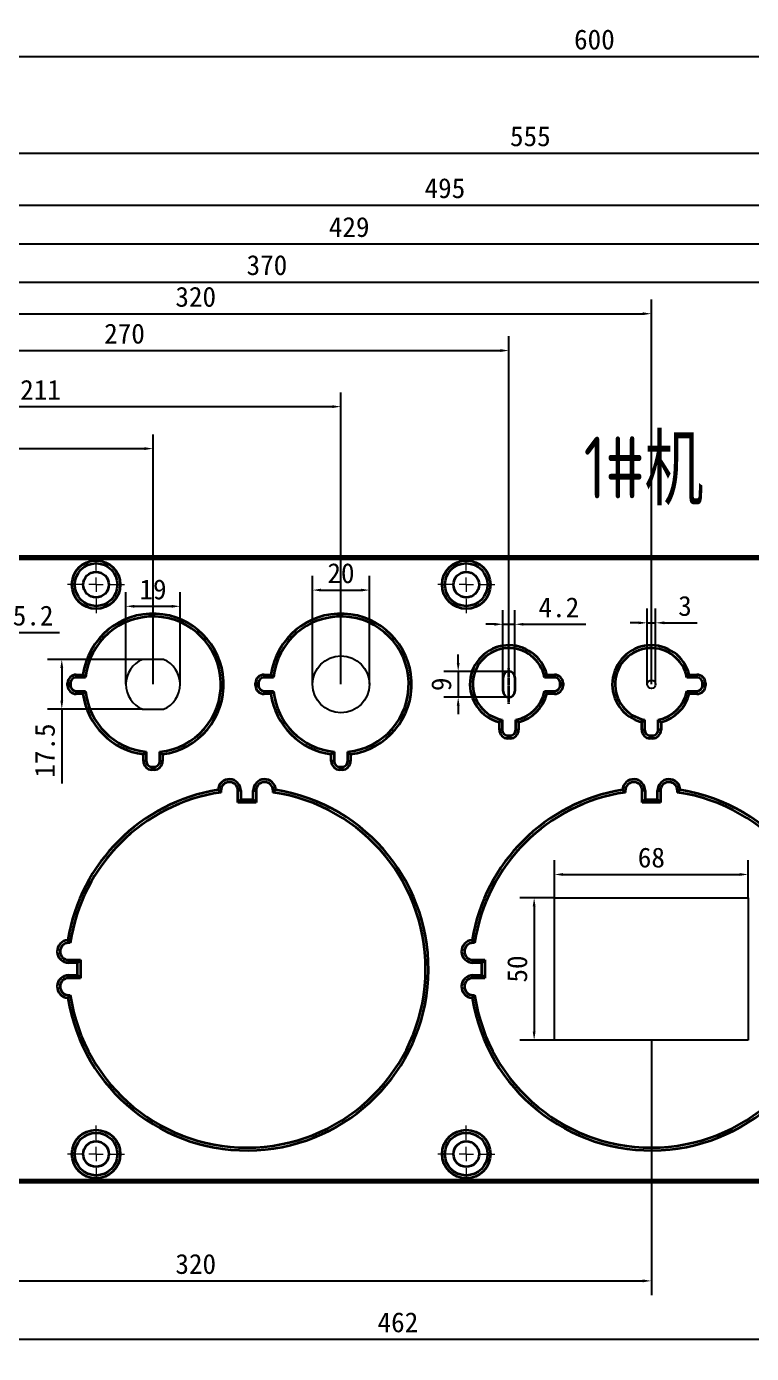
# Model space of a CAD drawing. Header units: inches. Extents: x 14216 to 120088, y -29410 to 23559.
# Drawn here: x 21401.8 to 21656.3, y -28912.8 to -28446.7 of the extents above; entities that cross this region are included whole.
import ezdxf

# ---------------------------------------------------------------- set-up
doc = ezdxf.new("R2010")
doc.units = ezdxf.units.IN
doc.header["$LTSCALE"] = 0.3
doc.header["$MEASUREMENT"] = 0
doc.linetypes.add('CENTER', pattern=[2, 1.25, -0.25, 0.25, -0.25])
for name, color, linetype, lineweight in [('2细线层', 4, 'Continuous', 35), ('3中心线层', 1, 'CENTER', 35), ('细实线、标注线', 7, 'Continuous', 9)]:
    doc.layers.add(name, color=color, linetype=linetype, lineweight=lineweight)
doc.layers.add('7', color=4, linetype='Continuous')
doc.styles.get("Standard").update_dxf_attribs({"font": 'SimSun.ttf'})
doc.styles.add('文字说明', font='', dxfattribs={"width": 0.7})
doc.styles.get('文字说明').set_extended_font_data('FangSong_GB2312')
doc.dimstyles.new('ISO-25$0', dxfattribs={"dimscale": 5, "dimtxt": 2.5, "dimasz": 1.5, "dimexe": 1.25, "dimexo": 0, "dimtad": 1, "dimdsep": 46, "dimtxsty": 'Standard', "dimcen": 2.5, "dimadec": 0, "dimazin": 0, "dimtfac": 1, "dimtmove": 0, "dimatfit": 3, "dimfxl": 1, "dimarcsym": 0})

# ---------------------------------------------------------------- blocks, each defined once
blk = doc.blocks.new('SW_CENTERMARKSYMBOL_54')
at = {"color": 0, "linetype": 'Continuous', "lineweight": 18}
for p, q in [((0, 5), (0, 10)), ((-5, 0), (-10, 0)), ((0, 0), (-2.5, 0)), ((0, 0), (0, 2.5)), ((0, 0), (0, -2.5)), ((0, 0), (2.5, 0)), ((5, 0), (10, 0)), ((0, -5), (0, -10))]:
    blk.add_line(p, q, dxfattribs=at)
blk = doc.blocks.new('SW_CENTERMARKSYMBOL_55')
at = {"color": 0, "linetype": 'Continuous', "lineweight": 18}
for p, q in [((0, 5), (0, 10)), ((-5, 0), (-10, 0)), ((0, 0), (-2.5, 0)), ((0, 0), (0, 2.5)), ((0, 0), (0, -2.5)), ((0, 0), (2.5, 0)), ((5, 0), (10, 0)), ((0, -5), (0, -10))]:
    blk.add_line(p, q, dxfattribs=at)
blk = doc.blocks.new('SW_CENTERMARKSYMBOL_56')
at = {"color": 0, "linetype": 'Continuous', "lineweight": 18}
for p, q in [((0, 5), (0, 10)), ((-5, 0), (-10, 0)), ((0, 0), (-2.5, 0)), ((0, 0), (0, 2.5)), ((0, 0), (0, -2.5)), ((0, 0), (2.5, 0)), ((5, 0), (10, 0)), ((0, -5), (0, -10))]:
    blk.add_line(p, q, dxfattribs=at)
blk = doc.blocks.new('SW_CENTERMARKSYMBOL_57')
at = {"color": 0, "linetype": 'Continuous', "lineweight": 18}
for p, q in [((0, 5), (0, 10)), ((-5, 0), (-10, 0)), ((0, 0), (-2.5, 0)), ((0, 0), (0, 2.5)), ((0, 0), (0, -2.5)), ((0, 0), (2.5, 0)), ((5, 0), (10, 0)), ((0, -5), (0, -10))]:
    blk.add_line(p, q, dxfattribs=at)
blk = doc.blocks.new('*D1546')
at = {"color": 6, "linetype": 'Continuous', "lineweight": -2, "transparency": 16777216}
for p, q in [((21436.68, -28677.77), (21436.68, -28645.37)), ((21455.68, -28677.77), (21455.68, -28645.37)), ((21439.68, -28650.37), (21452.68, -28650.37))]:
    blk.add_line(p, q, dxfattribs=at)
at = {"color": 6, "transparency": 16777216}
for points in [[(21439.68, -28649.87), (21439.68, -28650.87), (21436.68, -28650.37)], [(21452.68, -28649.87), (21452.68, -28650.87), (21455.68, -28650.37)]]:
    blk.add_solid(points, dxfattribs=at)
at = {"layer": 'DEFPOINTS', "color": 0, "transparency": 16777216}
for p in [(21455.68, -28650.37), (21436.68, -28677.77), (21455.68, -28677.77)]:
    blk.add_point(p, dxfattribs=at)
at = {"color": 6, "transparency": 16777216, "insert": (21446.18, -28644.47), "char_height": 7, "attachment_point": 5}
blk.add_mtext('19', dxfattribs=at)
blk = doc.blocks.new('*D1547')
at = {"color": 6, "linetype": 'Continuous', "lineweight": -2, "transparency": 16777216}
for p, q in [((21442.48, -28669.02), (21409.15, -28669.02)), ((21414.15, -28672.02), (21414.15, -28683.52)), ((21442.48, -28686.52), (21409.15, -28686.52)), ((21414.15, -28686.52), (21414.15, -28712.58))]:
    blk.add_line(p, q, dxfattribs=at)
at = {"color": 6, "transparency": 16777216}
for points in [[(21413.65, -28672.02), (21414.65, -28672.02), (21414.15, -28669.02)], [(21413.65, -28683.52), (21414.65, -28683.52), (21414.15, -28686.52)]]:
    blk.add_solid(points, dxfattribs=at)
at = {"layer": 'DEFPOINTS', "color": 0, "transparency": 16777216}
for p in [(21442.48, -28669.02), (21414.15, -28686.52), (21442.48, -28686.52)]:
    blk.add_point(p, dxfattribs=at)
at = {"color": 6, "transparency": 16777216, "insert": (21408.25, -28701.05), "char_height": 7, "attachment_point": 5, "rotation": 90}
blk.add_mtext('17.5', dxfattribs=at)
blk = doc.blocks.new('*D1548')
at = {"color": 6, "linetype": 'Continuous', "lineweight": -2, "transparency": 16777216}
for p, q in [((21383.58, -28677.77), (21383.58, -28654.58)), ((21388.78, -28677.77), (21388.78, -28654.58)), ((21380.58, -28659.58), (21377.58, -28659.58)), ((21383.58, -28659.58), (21388.78, -28659.58)), ((21391.78, -28659.58), (21413.39, -28659.58))]:
    blk.add_line(p, q, dxfattribs=at)
at = {"color": 6, "transparency": 16777216}
for points in [[(21380.58, -28659.08), (21380.58, -28660.08), (21383.58, -28659.58)], [(21391.78, -28659.08), (21391.78, -28660.08), (21388.78, -28659.58)]]:
    blk.add_solid(points, dxfattribs=at)
at = {"layer": 'DEFPOINTS', "color": 0, "transparency": 16777216}
for p in [(21388.78, -28659.58), (21383.58, -28677.77), (21388.78, -28677.77)]:
    blk.add_point(p, dxfattribs=at)
at = {"color": 6, "transparency": 16777216, "insert": (21404.08, -28653.68), "char_height": 7, "attachment_point": 5}
blk.add_mtext('5.2', dxfattribs=at)
blk = doc.blocks.new('*D1550')
at = {"color": 6, "linetype": 'Continuous', "lineweight": -2, "transparency": 16777216}
for p, q in [((21502.18, -28677.77), (21502.18, -28639.68)), ((21522.18, -28677.77), (21522.18, -28639.68)), ((21505.18, -28644.68), (21519.18, -28644.68))]:
    blk.add_line(p, q, dxfattribs=at)
at = {"color": 6, "transparency": 16777216}
for points in [[(21505.18, -28644.18), (21505.18, -28645.18), (21502.18, -28644.68)], [(21519.18, -28644.18), (21519.18, -28645.18), (21522.18, -28644.68)]]:
    blk.add_solid(points, dxfattribs=at)
at = {"layer": 'DEFPOINTS', "color": 0, "transparency": 16777216}
for p in [(21522.18, -28644.68), (21502.18, -28677.77), (21522.18, -28677.77)]:
    blk.add_point(p, dxfattribs=at)
at = {"color": 6, "transparency": 16777216, "insert": (21512.18, -28638.78), "char_height": 7, "attachment_point": 5}
blk.add_mtext('20', dxfattribs=at)
blk = doc.blocks.new('*D1551')
at = {"color": 6, "linetype": 'Continuous', "lineweight": -2, "transparency": 16777216}
for p, q in [((21569.08, -28675.38), (21569.08, -28651.68)), ((21573.28, -28675.38), (21573.28, -28651.68)), ((21566.08, -28656.68), (21563.08, -28656.68)), ((21569.08, -28656.68), (21573.28, -28656.68)), ((21576.28, -28656.68), (21598.12, -28656.68))]:
    blk.add_line(p, q, dxfattribs=at)
at = {"color": 6, "transparency": 16777216}
for points in [[(21566.08, -28656.18), (21566.08, -28657.18), (21569.08, -28656.68)], [(21576.28, -28656.18), (21576.28, -28657.18), (21573.28, -28656.68)]]:
    blk.add_solid(points, dxfattribs=at)
at = {"layer": 'DEFPOINTS', "color": 0, "transparency": 16777216}
for p in [(21573.28, -28656.68), (21569.08, -28675.38), (21573.28, -28675.38)]:
    blk.add_point(p, dxfattribs=at)
at = {"color": 6, "transparency": 16777216, "insert": (21588.7, -28650.78), "char_height": 7, "attachment_point": 5}
blk.add_mtext('4.2', dxfattribs=at)
blk = doc.blocks.new('*D1552')
at = {"color": 6, "linetype": 'Continuous', "lineweight": -2, "transparency": 16777216}
for p, q in [((21553.35, -28670.28), (21553.35, -28667.28)), ((21571.18, -28673.28), (21548.35, -28673.28)), ((21553.35, -28673.28), (21553.35, -28682.28)), ((21571.18, -28682.28), (21548.35, -28682.28)), ((21553.35, -28685.28), (21553.35, -28688.28))]:
    blk.add_line(p, q, dxfattribs=at)
at = {"color": 6, "transparency": 16777216}
for points in [[(21552.85, -28670.28), (21553.85, -28670.28), (21553.35, -28673.28)], [(21552.85, -28685.28), (21553.85, -28685.28), (21553.35, -28682.28)]]:
    blk.add_solid(points, dxfattribs=at)
at = {"layer": 'DEFPOINTS', "color": 0, "transparency": 16777216}
for p in [(21571.18, -28673.28), (21553.35, -28682.28), (21571.18, -28682.28)]:
    blk.add_point(p, dxfattribs=at)
at = {"color": 6, "transparency": 16777216, "insert": (21547.45, -28677.78), "char_height": 7, "attachment_point": 5, "rotation": 90}
blk.add_mtext('9', dxfattribs=at)
blk = doc.blocks.new('*D1553')
at = {"color": 6, "linetype": 'Continuous', "lineweight": -2, "transparency": 16777216}
for p, q in [((21619.68, -28677.77), (21619.68, -28651.18)), ((21622.68, -28677.77), (21622.68, -28651.18)), ((21616.68, -28656.18), (21613.68, -28656.18)), ((21619.68, -28656.18), (21622.68, -28656.18)), ((21625.68, -28656.18), (21637.28, -28656.18))]:
    blk.add_line(p, q, dxfattribs=at)
at = {"color": 6, "transparency": 16777216}
for points in [[(21616.68, -28655.68), (21616.68, -28656.68), (21619.68, -28656.18)], [(21625.68, -28655.68), (21625.68, -28656.68), (21622.68, -28656.18)]]:
    blk.add_solid(points, dxfattribs=at)
at = {"layer": 'DEFPOINTS', "color": 0, "transparency": 16777216}
for p in [(21622.68, -28656.18), (21619.68, -28677.77), (21622.68, -28677.77)]:
    blk.add_point(p, dxfattribs=at)
at = {"color": 6, "transparency": 16777216, "insert": (21632.98, -28650.28), "char_height": 7, "attachment_point": 5}
blk.add_mtext('3', dxfattribs=at)
blk = doc.blocks.new('*D1561')
at = {"color": 6, "linetype": 'Continuous', "lineweight": -2, "transparency": 16777216}
for p, q in [((21587.18, -28752.77), (21587.18, -28739.56)), ((21655.18, -28752.77), (21655.18, -28739.56)), ((21590.18, -28744.56), (21652.18, -28744.56))]:
    blk.add_line(p, q, dxfattribs=at)
at = {"color": 6, "transparency": 16777216}
for points in [[(21590.18, -28744.06), (21590.18, -28745.06), (21587.18, -28744.56)], [(21652.18, -28744.06), (21652.18, -28745.06), (21655.18, -28744.56)]]:
    blk.add_solid(points, dxfattribs=at)
at = {"layer": 'DEFPOINTS', "color": 0, "transparency": 16777216}
for p in [(21655.18, -28744.56), (21587.18, -28752.77), (21655.18, -28752.77)]:
    blk.add_point(p, dxfattribs=at)
at = {"color": 6, "transparency": 16777216, "insert": (21621.18, -28738.66), "char_height": 7, "attachment_point": 5}
blk.add_mtext('68', dxfattribs=at)
blk = doc.blocks.new('*D1562')
at = {"color": 6, "linetype": 'Continuous', "lineweight": -2, "transparency": 16777216}
for p, q in [((21587.18, -28752.77), (21575.02, -28752.77)), ((21580.02, -28755.77), (21580.02, -28799.77)), ((21587.18, -28802.77), (21575.02, -28802.77))]:
    blk.add_line(p, q, dxfattribs=at)
at = {"color": 6, "transparency": 16777216}
for points in [[(21579.52, -28755.77), (21580.52, -28755.77), (21580.02, -28752.77)], [(21579.52, -28799.77), (21580.52, -28799.77), (21580.02, -28802.77)]]:
    blk.add_solid(points, dxfattribs=at)
at = {"layer": 'DEFPOINTS', "color": 0, "transparency": 16777216}
for p in [(21587.18, -28752.77), (21580.02, -28802.77), (21587.18, -28802.77)]:
    blk.add_point(p, dxfattribs=at)
at = {"color": 6, "transparency": 16777216, "insert": (21574.12, -28777.77), "char_height": 7, "attachment_point": 5, "rotation": 90}
blk.add_mtext('50', dxfattribs=at)
blk = doc.blocks.new('*D1586')
at = {"color": 6, "linetype": 'Continuous', "lineweight": -2, "transparency": 16777216}
for p, q in [((21621.18, -28802.77), (21621.18, -28892.32)), ((21301.18, -28865.83), (21301.18, -28892.32)), ((21304.18, -28887.32), (21618.18, -28887.32))]:
    blk.add_line(p, q, dxfattribs=at)
at = {"color": 6, "transparency": 16777216}
for points in [[(21304.18, -28886.82), (21304.18, -28887.82), (21301.18, -28887.32)], [(21618.18, -28886.82), (21618.18, -28887.82), (21621.18, -28887.32)]]:
    blk.add_solid(points, dxfattribs=at)
at = {"layer": 'DEFPOINTS', "color": 0, "transparency": 16777216}
for p in [(21621.18, -28802.77), (21301.18, -28865.83), (21621.18, -28887.32)]:
    blk.add_point(p, dxfattribs=at)
at = {"color": 6, "transparency": 16777216, "insert": (21461.18, -28881.42), "char_height": 7, "attachment_point": 5}
blk.add_mtext('320', dxfattribs=at)
blk = doc.blocks.new('*D1587')
at = {"color": 6, "linetype": 'Continuous', "lineweight": -2, "transparency": 16777216}
for p, q in [((21763.18, -28810.27), (21763.18, -28912.81)), ((21301.18, -28879.08), (21301.18, -28912.81)), ((21304.18, -28907.81), (21760.18, -28907.81))]:
    blk.add_line(p, q, dxfattribs=at)
at = {"color": 6, "transparency": 16777216}
for points in [[(21304.18, -28907.31), (21304.18, -28908.31), (21301.18, -28907.81)], [(21760.18, -28907.31), (21760.18, -28908.31), (21763.18, -28907.81)]]:
    blk.add_solid(points, dxfattribs=at)
at = {"layer": 'DEFPOINTS', "color": 0, "transparency": 16777216}
for p in [(21763.18, -28810.27), (21301.18, -28879.08), (21763.18, -28907.81)]:
    blk.add_point(p, dxfattribs=at)
at = {"color": 6, "transparency": 16777216, "insert": (21532.18, -28901.91), "char_height": 7, "attachment_point": 5}
blk.add_mtext('462', dxfattribs=at)
blk = doc.blocks.new('*D1590')
at = {"color": 6, "linetype": 'Continuous', "lineweight": -2, "transparency": 16777216}
for p, q in [((21301.18, -28621.27), (21301.18, -28589.99)), ((21446.18, -28677.77), (21446.18, -28589.99)), ((21304.18, -28594.99), (21443.18, -28594.99))]:
    blk.add_line(p, q, dxfattribs=at)
at = {"color": 6, "transparency": 16777216}
for points in [[(21304.18, -28594.49), (21304.18, -28595.49), (21301.18, -28594.99)], [(21443.18, -28594.49), (21443.18, -28595.49), (21446.18, -28594.99)]]:
    blk.add_solid(points, dxfattribs=at)
at = {"layer": 'DEFPOINTS', "color": 0, "transparency": 16777216}
for p in [(21446.18, -28594.99), (21301.18, -28621.27), (21446.18, -28677.77)]:
    blk.add_point(p, dxfattribs=at)
at = {"color": 6, "transparency": 16777216, "insert": (21373.68, -28589.09), "char_height": 7, "attachment_point": 5}
blk.add_mtext('145', dxfattribs=at)
blk = doc.blocks.new('*D1591')
at = {"color": 6, "linetype": 'Continuous', "lineweight": -2, "transparency": 16777216}
for p, q in [((21301.18, -28589.99), (21301.18, -28575.24)), ((21512.18, -28677.77), (21512.18, -28575.24)), ((21304.18, -28580.24), (21509.18, -28580.24))]:
    blk.add_line(p, q, dxfattribs=at)
at = {"color": 6, "transparency": 16777216}
for points in [[(21304.18, -28579.74), (21304.18, -28580.74), (21301.18, -28580.24)], [(21509.18, -28579.74), (21509.18, -28580.74), (21512.18, -28580.24)]]:
    blk.add_solid(points, dxfattribs=at)
at = {"layer": 'DEFPOINTS', "color": 0, "transparency": 16777216}
for p in [(21512.18, -28580.24), (21301.18, -28589.99), (21512.18, -28677.77)]:
    blk.add_point(p, dxfattribs=at)
at = {"color": 6, "transparency": 16777216, "insert": (21406.68, -28574.34), "char_height": 7, "attachment_point": 5}
blk.add_mtext('211', dxfattribs=at)
blk = doc.blocks.new('*D1592')
at = {"color": 6, "linetype": 'Continuous', "lineweight": -2, "transparency": 16777216}
for p, q in [((21301.18, -28577.56), (21301.18, -28555.54)), ((21571.18, -28673.28), (21571.18, -28555.54)), ((21304.18, -28560.54), (21568.18, -28560.54))]:
    blk.add_line(p, q, dxfattribs=at)
at = {"color": 6, "transparency": 16777216}
for points in [[(21304.18, -28560.04), (21304.18, -28561.04), (21301.18, -28560.54)], [(21568.18, -28560.04), (21568.18, -28561.04), (21571.18, -28560.54)]]:
    blk.add_solid(points, dxfattribs=at)
at = {"layer": 'DEFPOINTS', "color": 0, "transparency": 16777216}
for p in [(21571.18, -28560.54), (21301.18, -28577.56), (21571.18, -28673.28)]:
    blk.add_point(p, dxfattribs=at)
at = {"color": 6, "transparency": 16777216, "insert": (21436.18, -28554.64), "char_height": 7, "attachment_point": 5}
blk.add_mtext('270', dxfattribs=at)
blk = doc.blocks.new('*D1593')
at = {"color": 6, "linetype": 'Continuous', "lineweight": -2, "transparency": 16777216}
for p, q in [((21301.18, -28566.55), (21301.18, -28542.6)), ((21621.18, -28677.77), (21621.18, -28542.6)), ((21304.18, -28547.6), (21618.18, -28547.6))]:
    blk.add_line(p, q, dxfattribs=at)
at = {"color": 6, "transparency": 16777216}
for points in [[(21304.18, -28547.1), (21304.18, -28548.1), (21301.18, -28547.6)], [(21618.18, -28547.1), (21618.18, -28548.1), (21621.18, -28547.6)]]:
    blk.add_solid(points, dxfattribs=at)
at = {"layer": 'DEFPOINTS', "color": 0, "transparency": 16777216}
for p in [(21621.18, -28547.6), (21301.18, -28566.55), (21621.18, -28677.77)]:
    blk.add_point(p, dxfattribs=at)
at = {"color": 6, "transparency": 16777216, "insert": (21461.18, -28541.7), "char_height": 7, "attachment_point": 5}
blk.add_mtext('320', dxfattribs=at)
blk = doc.blocks.new('*D1594')
at = {"color": 6, "linetype": 'Continuous', "lineweight": -2, "transparency": 16777216}
for p, q in [((21301.18, -28554.58), (21301.18, -28518.09)), ((21730.18, -28674.27), (21730.18, -28518.09)), ((21304.18, -28523.09), (21727.18, -28523.09))]:
    blk.add_line(p, q, dxfattribs=at)
at = {"color": 6, "transparency": 16777216}
for points in [[(21304.18, -28522.59), (21304.18, -28523.59), (21301.18, -28523.09)], [(21727.18, -28522.59), (21727.18, -28523.59), (21730.18, -28523.09)]]:
    blk.add_solid(points, dxfattribs=at)
at = {"layer": 'DEFPOINTS', "color": 0, "transparency": 16777216}
for p in [(21730.18, -28523.09), (21301.18, -28554.58), (21730.18, -28674.27)]:
    blk.add_point(p, dxfattribs=at)
at = {"color": 6, "transparency": 16777216, "insert": (21515.06, -28517.19), "char_height": 7, "attachment_point": 5}
blk.add_mtext('429', dxfattribs=at)
blk = doc.blocks.new('*D1595')
at = {"color": 6, "linetype": 'Continuous', "lineweight": -2, "transparency": 16777216}
for p, q in [((21301.18, -28542.6), (21301.18, -28504.45)), ((21796.18, -28677.77), (21796.18, -28504.45)), ((21304.18, -28509.45), (21793.18, -28509.45))]:
    blk.add_line(p, q, dxfattribs=at)
at = {"color": 6, "transparency": 16777216}
for points in [[(21304.18, -28508.95), (21304.18, -28509.95), (21301.18, -28509.45)], [(21793.18, -28508.95), (21793.18, -28509.95), (21796.18, -28509.45)]]:
    blk.add_solid(points, dxfattribs=at)
at = {"layer": 'DEFPOINTS', "color": 0, "transparency": 16777216}
for p in [(21796.18, -28509.45), (21301.18, -28542.6), (21796.18, -28677.77)]:
    blk.add_point(p, dxfattribs=at)
at = {"color": 6, "transparency": 16777216, "insert": (21548.68, -28503.55), "char_height": 7, "attachment_point": 5}
blk.add_mtext('495', dxfattribs=at)
blk = doc.blocks.new('*D1596')
at = {"color": 6, "linetype": 'Continuous', "lineweight": -2, "transparency": 16777216}
for p, q in [((21301.18, -28526.47), (21301.18, -28486.21)), ((21856.18, -28677.77), (21856.18, -28486.21)), ((21304.18, -28491.21), (21853.18, -28491.21))]:
    blk.add_line(p, q, dxfattribs=at)
at = {"color": 6, "transparency": 16777216}
for points in [[(21304.18, -28490.71), (21304.18, -28491.71), (21301.18, -28491.21)], [(21853.18, -28490.71), (21853.18, -28491.71), (21856.18, -28491.21)]]:
    blk.add_solid(points, dxfattribs=at)
at = {"layer": 'DEFPOINTS', "color": 0, "transparency": 16777216}
for p in [(21856.18, -28491.21), (21301.18, -28526.47), (21856.18, -28677.77)]:
    blk.add_point(p, dxfattribs=at)
at = {"color": 6, "transparency": 16777216, "insert": (21578.68, -28485.31), "char_height": 7, "attachment_point": 5}
blk.add_mtext('555', dxfattribs=at)
blk = doc.blocks.new('*D1597')
at = {"color": 6, "linetype": 'Continuous', "lineweight": -2, "transparency": 16777216}
for p, q in [((21301.18, -28506.34), (21301.18, -28452.22)), ((21901.18, -28677.77), (21901.18, -28452.22)), ((21304.18, -28457.22), (21898.18, -28457.22))]:
    blk.add_line(p, q, dxfattribs=at)
at = {"color": 6, "transparency": 16777216}
for points in [[(21304.18, -28456.72), (21304.18, -28457.72), (21301.18, -28457.22)], [(21898.18, -28456.72), (21898.18, -28457.72), (21901.18, -28457.22)]]:
    blk.add_solid(points, dxfattribs=at)
at = {"layer": 'DEFPOINTS', "color": 0, "transparency": 16777216}
for p in [(21901.18, -28457.22), (21301.18, -28506.34), (21901.18, -28677.77)]:
    blk.add_point(p, dxfattribs=at)
at = {"color": 6, "transparency": 16777216, "insert": (21601.18, -28451.32), "char_height": 7, "attachment_point": 5}
blk.add_mtext('600', dxfattribs=at)
blk = doc.blocks.new('*D1600')
at = {"color": 6, "linetype": 'Continuous', "lineweight": -2, "transparency": 16777216}
for p, q in [((21301.18, -28603.62), (21301.18, -28531.47)), ((21671.18, -28677.77), (21671.18, -28531.47)), ((21304.18, -28536.47), (21668.18, -28536.47))]:
    blk.add_line(p, q, dxfattribs=at)
at = {"color": 6, "transparency": 16777216}
for points in [[(21304.18, -28535.97), (21304.18, -28536.97), (21301.18, -28536.47)], [(21668.18, -28535.97), (21668.18, -28536.97), (21671.18, -28536.47)]]:
    blk.add_solid(points, dxfattribs=at)
at = {"layer": 'DEFPOINTS', "color": 0, "transparency": 16777216}
for p in [(21671.18, -28536.47), (21301.18, -28603.62), (21671.18, -28677.77)]:
    blk.add_point(p, dxfattribs=at)
at = {"color": 6, "transparency": 16777216, "insert": (21486.18, -28530.57), "char_height": 7, "attachment_point": 5}
blk.add_mtext('370', dxfattribs=at)

msp = doc.modelspace()

# ---------------------------------------------------------------- linework, layer by layer
at = {"color": 7, "linetype": 'Continuous', "lineweight": 35}
for p, q in [((21301.183, -28632.769), (21941.183, -28632.769)), ((21940.183, -28633.769), (21302.183, -28633.769)), ((21416.183, -28678.154), (21416.183, -28677.384)), ((21416.183, -28677.384), (21417.183, -28677.384)), ((21417.183, -28677.384), (21417.183, -28678.154)), ((21419.183, -28674.384), (21421.595, -28674.384)), ((21419.183, -28674.384), (21419.183, -28675.384)), ((21422.482, -28675.384), (21419.183, -28675.384)), ((21482.183, -28678.154), (21482.183, -28677.384)), ((21482.183, -28677.384), (21483.183, -28677.384)), ((21483.183, -28677.384), (21483.183, -28678.154)), ((21485.183, -28674.384), (21487.595, -28674.384)), ((21485.183, -28674.384), (21485.183, -28675.384)), ((21488.482, -28675.384), (21485.183, -28675.384)), ((21587.183, -28675.384), (21583.667, -28675.384)), ((21584.468, -28674.384), (21587.183, -28674.384)), ((21587.183, -28674.384), (21587.183, -28675.384)), ((21590.183, -28677.384), (21589.183, -28677.384)), ((21589.183, -28678.154), (21589.183, -28677.384)), ((21590.183, -28677.384), (21590.183, -28678.154)), ((21637.183, -28675.384), (21633.667, -28675.384)), ((21634.468, -28674.384), (21637.183, -28674.384)), ((21637.183, -28675.384), (21637.183, -28674.384)), ((21639.183, -28677.384), (21640.183, -28677.384)), ((21639.183, -28678.154), (21639.183, -28677.384)), ((21640.183, -28677.384), (21640.183, -28678.154)), ((21416.183, -28678.154), (21417.183, -28678.154)), ((21419.183, -28681.154), (21419.183, -28680.154)), ((21419.183, -28680.154), (21422.482, -28680.154)), ((21421.595, -28681.154), (21419.183, -28681.154)), ((21482.183, -28678.154), (21483.183, -28678.154)), ((21485.183, -28681.154), (21485.183, -28680.154)), ((21485.183, -28680.154), (21488.482, -28680.154)), ((21487.595, -28681.154), (21485.183, -28681.154)), ((21583.667, -28680.154), (21587.183, -28680.154)), ((21587.183, -28681.154), (21584.468, -28681.154)), ((21587.183, -28681.154), (21587.183, -28680.154)), ((21590.183, -28678.154), (21589.183, -28678.154)), ((21633.667, -28680.154), (21637.183, -28680.154)), ((21637.183, -28681.154), (21634.468, -28681.154)), ((21637.183, -28680.154), (21637.183, -28681.154)), ((21639.183, -28678.154), (21640.183, -28678.154)), ((21567.798, -28693.769), (21567.798, -28691.055)), ((21568.798, -28690.254), (21568.798, -28693.769)), ((21573.568, -28693.769), (21573.568, -28690.254)), ((21574.568, -28691.055), (21574.568, -28693.769)), ((21617.798, -28693.769), (21617.798, -28691.055)), ((21618.798, -28690.254), (21618.798, -28693.769)), ((21623.568, -28693.769), (21623.568, -28690.254)), ((21624.568, -28691.055), (21624.568, -28693.769)), ((21568.798, -28693.769), (21567.798, -28693.769)), ((21570.798, -28695.769), (21570.798, -28696.769)), ((21570.798, -28695.769), (21571.568, -28695.769)), ((21571.568, -28695.769), (21571.568, -28696.769)), ((21573.568, -28693.769), (21574.568, -28693.769)), ((21617.798, -28693.769), (21618.798, -28693.769)), ((21620.798, -28696.769), (21620.798, -28695.769)), ((21620.798, -28695.769), (21621.568, -28695.769)), ((21621.568, -28696.769), (21621.568, -28695.769)), ((21624.568, -28693.769), (21623.568, -28693.769)), ((21571.568, -28696.769), (21570.798, -28696.769)), ((21621.568, -28696.769), (21620.798, -28696.769)), ((21442.798, -28704.769), (21442.798, -28702.358)), ((21443.798, -28704.769), (21442.798, -28704.769)), ((21443.798, -28701.47), (21443.798, -28704.769)), ((21448.568, -28704.769), (21448.568, -28701.47)), ((21448.568, -28704.769), (21449.568, -28704.769)), ((21449.568, -28702.358), (21449.568, -28704.769)), ((21508.798, -28704.769), (21508.798, -28702.358)), ((21509.798, -28704.769), (21508.798, -28704.769)), ((21509.798, -28701.47), (21509.798, -28704.769)), ((21514.568, -28704.769), (21514.568, -28701.47)), ((21514.568, -28704.769), (21515.568, -28704.769)), ((21515.568, -28702.358), (21515.568, -28704.769)), ((21445.798, -28706.769), (21445.798, -28707.769)), ((21445.798, -28706.769), (21446.568, -28706.769)), ((21446.568, -28707.769), (21445.798, -28707.769)), ((21446.568, -28706.769), (21446.568, -28707.769)), ((21511.798, -28706.769), (21511.798, -28707.769)), ((21511.798, -28706.769), (21512.568, -28706.769)), ((21512.568, -28707.769), (21511.798, -28707.769)), ((21512.568, -28706.769), (21512.568, -28707.769)), ((21469.316, -28715.125), (21470.008, -28715.125)), ((21470.008, -28715.125), (21470.008, -28715.719)), ((21477.008, -28715.125), (21476.008, -28715.125)), ((21476.008, -28719.269), (21476.008, -28715.125)), ((21477.008, -28718.269), (21476.008, -28719.269)), ((21482.358, -28719.269), (21476.008, -28719.269)), ((21477.008, -28715.125), (21477.008, -28718.269)), ((21477.008, -28718.269), (21481.358, -28718.269)), ((21481.358, -28718.269), (21481.358, -28715.125)), ((21481.358, -28715.125), (21482.358, -28715.125)), ((21481.358, -28718.269), (21482.358, -28719.269)), ((21482.358, -28715.125), (21482.358, -28719.269)), ((21489.05, -28715.125), (21488.358, -28715.125)), ((21488.358, -28715.719), (21488.358, -28715.125)), ((21611.316, -28715.125), (21612.008, -28715.125)), ((21612.008, -28715.125), (21612.008, -28715.719)), ((21619.008, -28715.125), (21618.008, -28715.125)), ((21618.008, -28719.269), (21618.008, -28715.125)), ((21619.008, -28718.269), (21618.008, -28719.269)), ((21624.358, -28719.269), (21618.008, -28719.269)), ((21619.008, -28715.125), (21619.008, -28718.269)), ((21619.008, -28718.269), (21623.358, -28718.269)), ((21623.358, -28718.269), (21623.358, -28715.125)), ((21623.358, -28715.125), (21624.358, -28715.125)), ((21623.358, -28718.269), (21624.358, -28719.269)), ((21624.358, -28715.125), (21624.358, -28719.269)), ((21631.05, -28715.125), (21630.358, -28715.125)), ((21630.358, -28715.719), (21630.358, -28715.125)), ((21416.538, -28768.594), (21416.538, -28767.903)), ((21417.132, -28768.594), (21416.538, -28768.594)), ((21558.538, -28768.594), (21558.538, -28767.903)), ((21559.132, -28768.594), (21558.538, -28768.594)), ((21416.538, -28774.594), (21416.538, -28775.594)), ((21416.538, -28774.594), (21420.683, -28774.594)), ((21420.683, -28774.594), (21419.683, -28775.594)), ((21420.683, -28774.594), (21420.683, -28780.944)), ((21558.538, -28774.594), (21558.538, -28775.594)), ((21558.538, -28774.594), (21562.683, -28774.594)), ((21562.683, -28774.594), (21561.683, -28775.594)), ((21562.683, -28774.594), (21562.683, -28780.944)), ((21419.683, -28775.594), (21416.538, -28775.594)), ((21416.538, -28779.944), (21419.683, -28779.944)), ((21416.538, -28780.944), (21416.538, -28779.944)), ((21419.683, -28779.944), (21419.683, -28775.594)), ((21420.683, -28780.944), (21419.683, -28779.944)), ((21561.683, -28775.594), (21558.538, -28775.594)), ((21558.538, -28779.944), (21561.683, -28779.944)), ((21558.538, -28780.944), (21558.538, -28779.944)), ((21561.683, -28779.944), (21561.683, -28775.594)), ((21562.683, -28780.944), (21561.683, -28779.944)), ((21420.683, -28780.944), (21416.538, -28780.944)), ((21562.683, -28780.944), (21558.538, -28780.944)), ((21416.538, -28786.944), (21416.538, -28787.636)), ((21416.538, -28786.944), (21417.132, -28786.944)), ((21558.538, -28786.944), (21558.538, -28787.636)), ((21558.538, -28786.944), (21559.132, -28786.944)), ((21941.183, -28852.769), (21301.183, -28852.769)), ((21302.183, -28851.769), (21940.183, -28851.769))]:
    msp.add_line(p, q, dxfattribs=at)
for p, q in [((21587.183, -28752.769), (21655.183, -28752.769)), ((21587.183, -28802.769), (21587.183, -28752.769)), ((21655.183, -28752.769), (21655.183, -28802.769)), ((21655.183, -28802.769), (21587.183, -28802.769))]:
    msp.add_line(p, q)
for centre, radius in [((21426.183, -28642.769), 8.5), ((21426.183, -28642.769), 7.5), ((21556.183, -28642.769), 8.5), ((21556.183, -28642.769), 7.5), ((21426.183, -28642.769), 4.5), ((21556.183, -28642.769), 4.5), ((21426.183, -28842.769), 8.5), ((21426.183, -28842.769), 7.5), ((21556.183, -28842.769), 8.5), ((21556.183, -28842.769), 7.5), ((21426.183, -28842.769), 4.5), ((21556.183, -28842.769), 4.5)]:
    msp.add_circle(centre, radius, dxfattribs=at)
for centre, radius in [((21512.183, -28677.769), 10), ((21621.183, -28677.769), 1.5)]:
    msp.add_circle(centre, radius)
for centre, radius, start, end in [((21446.183, -28677.769), 24.82, 277.83854, 172.16146), ((21446.183, -28677.769), 23.82, 275.74642, 174.25358), ((21512.183, -28677.769), 24.82, 277.83854, 172.16146), ((21512.183, -28677.769), 23.82, 275.74642, 174.25358), ((21571.183, -28677.769), 13.71, 14.29415, 255.70585), ((21571.183, -28677.769), 12.71, 10.81553, 259.18447), ((21621.183, -28677.769), 13.71, 14.29415, 255.70585), ((21621.183, -28677.769), 12.71, 10.81553, 259.18447), ((21419.183, -28677.384), 3, 90, 180), ((21419.183, -28677.384), 2, 90, 180), ((21485.183, -28677.384), 3, 90, 180), ((21485.183, -28677.384), 2, 90, 180), ((21587.183, -28677.384), 3, 0, 90), ((21587.183, -28677.384), 2, 0, 90), ((21637.183, -28677.384), 3, 0, 90), ((21637.183, -28677.384), 2, 0, 90), ((21419.183, -28678.154), 3, 180, 270), ((21419.183, -28678.154), 2, 180, 270), ((21446.183, -28677.769), 24.82, 187.83854, 262.16146), ((21446.183, -28677.769), 23.82, 185.74642, 264.25358), ((21485.183, -28678.154), 3, 180, 270), ((21485.183, -28678.154), 2, 180, 270), ((21512.183, -28677.769), 24.82, 187.83854, 262.16146), ((21512.183, -28677.769), 23.82, 185.74642, 264.25358), ((21571.183, -28677.769), 12.71, 280.81553, 349.18447), ((21571.183, -28677.769), 13.71, 284.29415, 345.70585), ((21587.183, -28678.154), 3, 270, 0), ((21587.183, -28678.154), 2, 270, 0), ((21621.183, -28677.769), 12.71, 280.81553, 349.18447), ((21621.183, -28677.769), 13.71, 284.29415, 345.70585), ((21637.183, -28678.154), 3, 270, 0), ((21637.183, -28678.154), 2, 270, 0), ((21570.798, -28693.769), 3, 180, 270), ((21570.798, -28693.769), 2, 180, 270), ((21571.568, -28693.769), 3, 270, 0), ((21571.568, -28693.769), 2, 270, 0), ((21620.798, -28693.769), 3, 180, 270), ((21620.798, -28693.769), 2, 180, 270), ((21621.568, -28693.769), 3, 270, 0), ((21621.568, -28693.769), 2, 270, 0), ((21445.798, -28704.769), 3, 180, 270), ((21445.798, -28704.769), 2, 180, 270), ((21446.568, -28704.769), 3, 270, 0), ((21446.568, -28704.769), 2, 270, 0), ((21511.798, -28704.769), 3, 180, 270), ((21511.798, -28704.769), 2, 180, 270), ((21512.568, -28704.769), 3, 270, 0), ((21512.568, -28704.769), 2, 270, 0), ((21479.183, -28777.769), 63.725, 99.17981, 170.82019), ((21479.183, -28777.769), 63.725, 189.17981, 80.82019), ((21473.008, -28715.125), 4, 0, 176.21211), ((21473.008, -28715.125), 3, 0, 180), ((21485.358, -28715.125), 4, 3.78789, 180), ((21485.358, -28715.125), 3, 0, 180), ((21621.183, -28777.769), 63.725, 99.17981, 170.82019), ((21621.183, -28777.769), 63.725, 189.17981, 80.82019), ((21615.008, -28715.125), 4, 0, 176.21211), ((21615.008, -28715.125), 3, 0, 180), ((21627.358, -28715.125), 4, 3.78789, 180), ((21627.358, -28715.125), 3, 0, 180), ((21479.183, -28777.769), 62.725, 188.41103, 81.58897), ((21479.183, -28777.769), 62.725, 98.41103, 171.58897), ((21621.183, -28777.769), 62.725, 98.41103, 171.58897), ((21621.183, -28777.769), 62.725, 188.41103, 81.58897), ((21416.538, -28771.594), 4, 93.78789, 270), ((21416.538, -28771.594), 3, 90, 270), ((21558.538, -28771.594), 4, 93.78789, 270), ((21558.538, -28771.594), 3, 90, 270), ((21416.538, -28783.944), 4, 90, 266.21211), ((21558.538, -28783.944), 4, 90, 266.21211), ((21416.538, -28783.944), 3, 90, 270), ((21558.538, -28783.944), 3, 90, 270)]:
    msp.add_arc(centre, radius, start, end, dxfattribs=at)
for points in [[(21421.595, -28674.384), (21421.887, -28674.72), (21422.183, -28675.053), (21422.482, -28675.384)], [(21487.595, -28674.384), (21487.887, -28674.72), (21488.183, -28675.053), (21488.482, -28675.384)], [(21583.667, -28675.384), (21583.941, -28675.054), (21584.207, -28674.72), (21584.468, -28674.384)], [(21633.667, -28675.384), (21633.941, -28675.054), (21634.207, -28674.72), (21634.468, -28674.384)], [(21422.482, -28680.154), (21422.183, -28680.486), (21421.887, -28680.819), (21421.595, -28681.154)], [(21488.482, -28680.154), (21488.183, -28680.486), (21487.887, -28680.819), (21487.595, -28681.154)], [(21584.468, -28681.154), (21584.207, -28680.819), (21583.941, -28680.485), (21583.667, -28680.154)], [(21633.667, -28680.154), (21633.941, -28680.485), (21634.207, -28680.819), (21634.468, -28681.154)], [(21568.798, -28690.254), (21568.467, -28690.527), (21568.134, -28690.794), (21567.798, -28691.055)], [(21573.568, -28690.254), (21573.898, -28690.527), (21574.232, -28690.794), (21574.568, -28691.055)], [(21617.798, -28691.055), (21618.134, -28690.794), (21618.467, -28690.527), (21618.798, -28690.254)], [(21623.568, -28690.254), (21623.898, -28690.527), (21624.232, -28690.794), (21624.568, -28691.055)], [(21443.798, -28701.47), (21443.466, -28701.77), (21443.133, -28702.066), (21442.798, -28702.358)], [(21448.568, -28701.47), (21448.899, -28701.77), (21449.233, -28702.066), (21449.568, -28702.358)], [(21509.798, -28701.47), (21509.466, -28701.77), (21509.133, -28702.066), (21508.798, -28702.358)], [(21514.568, -28701.47), (21514.899, -28701.77), (21515.233, -28702.066), (21515.568, -28702.358)], [(21469.316, -28715.125), (21469.214, -28715.038), (21469.114, -28714.95), (21469.016, -28714.861)], [(21489.349, -28714.861), (21489.251, -28714.95), (21489.151, -28715.038), (21489.05, -28715.125)], [(21611.316, -28715.125), (21611.214, -28715.038), (21611.114, -28714.95), (21611.016, -28714.861)], [(21631.349, -28714.861), (21631.251, -28714.95), (21631.151, -28715.038), (21631.05, -28715.125)], [(21470.008, -28715.719), (21469.777, -28715.52), (21469.547, -28715.322), (21469.316, -28715.125)], [(21488.358, -28715.719), (21488.588, -28715.52), (21488.819, -28715.322), (21489.05, -28715.125)], [(21612.008, -28715.719), (21611.777, -28715.52), (21611.547, -28715.322), (21611.316, -28715.125)], [(21630.358, -28715.719), (21630.588, -28715.52), (21630.819, -28715.322), (21631.05, -28715.125)], [(21416.538, -28767.903), (21416.451, -28767.801), (21416.363, -28767.701), (21416.274, -28767.603)], [(21417.132, -28768.594), (21416.934, -28768.364), (21416.736, -28768.134), (21416.538, -28767.903)], [(21558.538, -28767.903), (21558.451, -28767.801), (21558.363, -28767.701), (21558.274, -28767.603)], [(21559.132, -28768.594), (21558.934, -28768.364), (21558.736, -28768.134), (21558.538, -28767.903)], [(21416.538, -28787.636), (21416.451, -28787.738), (21416.363, -28787.838), (21416.274, -28787.936)], [(21417.132, -28786.944), (21416.934, -28787.175), (21416.736, -28787.405), (21416.538, -28787.636)], [(21558.538, -28787.636), (21558.451, -28787.738), (21558.363, -28787.838), (21558.274, -28787.936)], [(21559.132, -28786.944), (21558.934, -28787.175), (21558.736, -28787.405), (21558.538, -28787.636)]]:
    msp.add_open_spline(points, degree=3, dxfattribs=at)
at = {"layer": '2细线层'}
for p, q in [((21569.083, -28680.181), (21569.083, -28675.381)), ((21573.283, -28675.381), (21573.283, -28680.181))]:
    msp.add_line(p, q, dxfattribs=at)
for centre, start, end in [((21571.183, -28675.381), 0, 180), ((21571.183, -28680.181), 180, 0)]:
    msp.add_arc(centre, 2.1, start, end, dxfattribs=at)
at = {"layer": '3中心线层'}
msp.add_line((21571.183, -28684.679), (21571.183, -28672.099), dxfattribs=at)
at = {"layer": '7', "ltscale": 2}
msp.add_lwpolyline([(21442.483, -28686.519), (21449.882, -28686.519, 0.6628958), (21449.882, -28669.019), (21442.483, -28669.019, 0.6628958)], format="xyb", close=True, dxfattribs=at)

# ---------------------------------------------------------------- block references
at = {"color": 7, "linetype": 'Continuous', "lineweight": 18, "true_color": 0xffffff}
for name, p in [('SW_CENTERMARKSYMBOL_55', (21426.183, -28642.769)), ('SW_CENTERMARKSYMBOL_57', (21556.183, -28642.769)), ('SW_CENTERMARKSYMBOL_54', (21426.183, -28842.769)), ('SW_CENTERMARKSYMBOL_56', (21556.183, -28842.769))]:
    msp.add_blockref(name, p, dxfattribs=at)

# ---------------------------------------------------------------- texts
at = {"layer": '细实线、标注线', "color": 6, "insert": (21639.508, -28614.878), "char_height": 21.74252, "attachment_point": 9, "style": '文字说明'}
msp.add_mtext('{\\fISOCPEUR|b0|i0|c0|p34;1#\\fSimSun|b0|i0|c134|p2;机}', dxfattribs=at)

# ---------------------------------------------------------------- dimensions: what is measured, and where the dimension line sits
for base, p1, p2, picture, middle in [((21901.183, -28457.225), (21301.183, -28506.34), (21901.183, -28677.769), '*D1597', (21601.183, -28451.325)), ((21856.183, -28491.206), (21301.183, -28526.474), (21856.183, -28677.769), '*D1596', (21578.683, -28485.306)), ((21671.183, -28536.472), (21301.183, -28603.622), (21671.183, -28677.769), '*D1600', (21486.183, -28530.572)), ((21621.183, -28547.601), (21301.183, -28566.55), (21621.183, -28677.769), '*D1593', (21461.183, -28541.701)), ((21571.183, -28560.54), (21301.183, -28577.561), (21571.183, -28673.281), '*D1592', (21436.183, -28554.64)), ((21512.183, -28580.243), (21301.183, -28589.992), (21512.183, -28677.769), '*D1591', (21406.683, -28574.343)), ((21446.183, -28594.992), (21301.183, -28621.272), (21446.183, -28677.769), '*D1590', (21373.683, -28589.092)), ((21522.183, -28644.683), (21502.183, -28677.769), (21522.183, -28677.769), '*D1550', (21512.183, -28638.783)), ((21455.683, -28650.373), (21436.683, -28677.769), (21455.683, -28677.769), '*D1546', (21446.183, -28644.473)), ((21388.783, -28659.581), (21383.583, -28677.769), (21388.783, -28677.769), '*D1548', (21404.085, -28653.681)), ((21573.283, -28656.681), (21569.083, -28675.381), (21573.283, -28675.381), '*D1551', (21588.702, -28650.781)), ((21622.683, -28656.176), (21619.683, -28677.769), (21622.683, -28677.769), '*D1553', (21632.979, -28650.276)), ((21655.183, -28744.564), (21587.183, -28752.769), (21655.183, -28752.769), '*D1561', (21621.183, -28738.664)), ((21621.183, -28887.321), (21301.183, -28865.83), (21621.183, -28802.769), '*D1586', (21461.183, -28881.421)), ((21763.183, -28907.807), (21301.183, -28879.076), (21763.183, -28810.269), '*D1587', (21532.183, -28901.907))]:
    dim = msp.add_linear_dim(base=base, p1=p1, p2=p2, dimstyle='ISO-25$0', override={"dimscale": 2, "dimtxt": 3.5, "dimexe": 2.5, "dimgap": 1.2, "dimclrd": 6, "dimclre": 6, "dimclrt": 6, "dimarcsym": 1})
    dim.commit()
    dim.dimension.update_dxf_attribs({"geometry": picture, "text_midpoint": middle})
for base, p1, p2, picture, middle in [((21796.183, -28509.446), (21301.183, -28542.601), (21796.183, -28677.769), '*D1595', (21548.683, -28509.446)), ((21730.183, -28523.094), (21301.183, -28554.576), (21730.183, -28674.269), '*D1594', (21515.055, -28523.094))]:
    dim = msp.add_linear_dim(base=base, p1=p1, p2=p2, dimstyle='ISO-25$0', override={"dimscale": 2, "dimtxt": 3.5, "dimexe": 2.5, "dimgap": 1.2, "dimclrd": 6, "dimclre": 6, "dimclrt": 6, "dimarcsym": 1})
    dim.commit()
    dim.dimension.update_dxf_attribs({"geometry": picture, "text_midpoint": middle, "dimtype": 160})
for base, p1, p2, picture, middle in [((21553.353, -28682.281), (21571.183, -28673.281), (21571.183, -28682.281), '*D1552', (21547.453, -28677.781)), ((21414.147, -28686.519), (21442.483, -28669.019), (21442.483, -28686.519), '*D1547', (21408.247, -28701.051)), ((21580.015, -28802.769), (21587.183, -28752.769), (21587.183, -28802.769), '*D1562', (21574.115, -28777.769))]:
    dim = msp.add_linear_dim(base=base, p1=p1, p2=p2, angle=90, dimstyle='ISO-25$0', override={"dimscale": 2, "dimtxt": 3.5, "dimexe": 2.5, "dimgap": 1.2, "dimclrd": 6, "dimclre": 6, "dimclrt": 6, "dimarcsym": 1})
    dim.commit()
    dim.dimension.update_dxf_attribs({"geometry": picture, "text_midpoint": middle})

doc.saveas('drawing.dxf')
